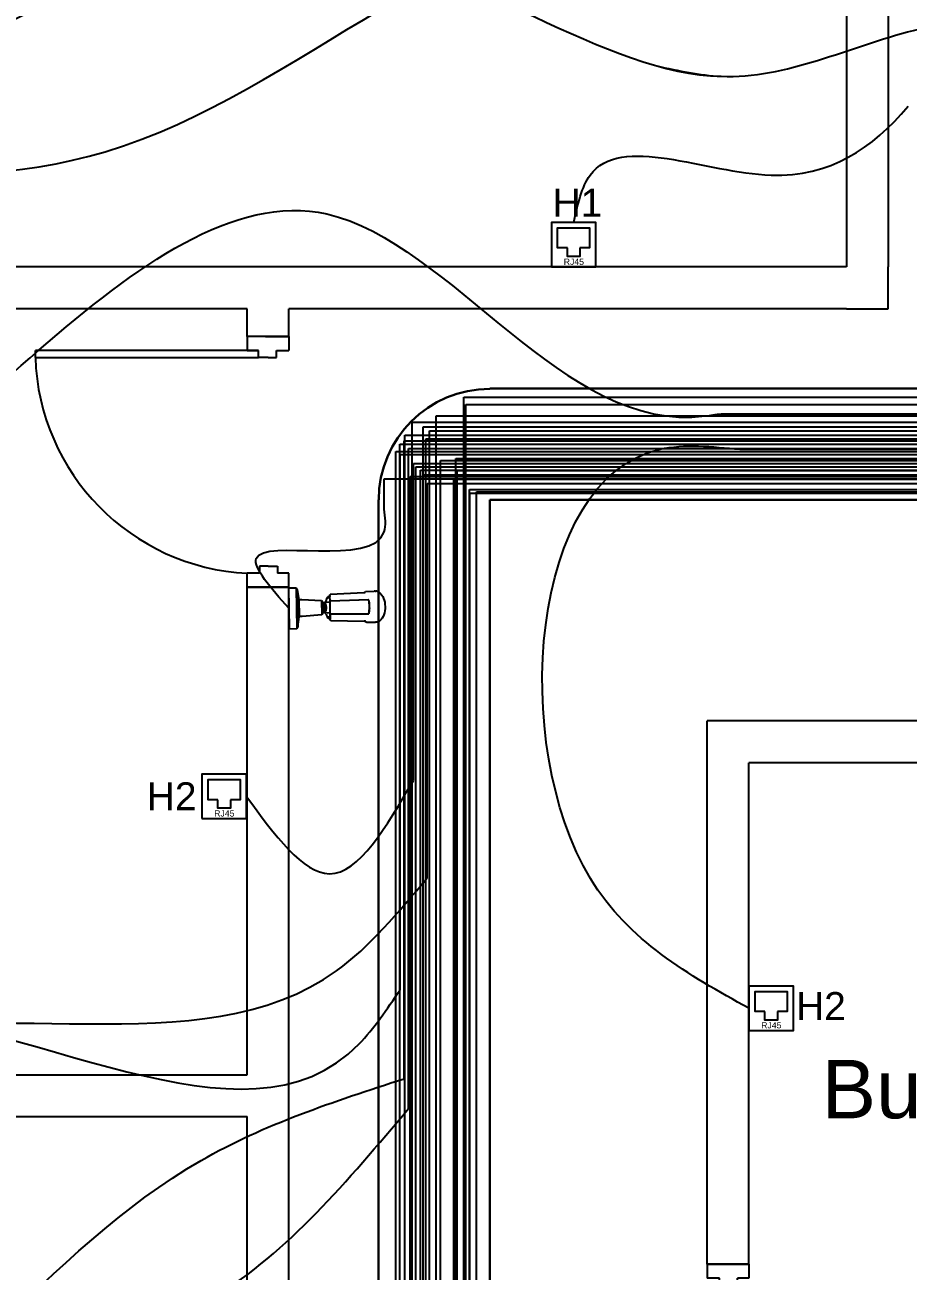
# Model space of a CAD drawing. Header units: metres. Extents: x 131 to 1703, y 190 to 2058.
# Drawn here: x 1479.808 to 1482.976, y 1990.9 to 1995.374 of the extents above; entities that cross this region are included whole.
import ezdxf

# ---------------------------------------------------------------- set-up
doc = ezdxf.new("R2010")
doc.units = ezdxf.units.M
for name, color, linetype in [('Cables des caméras IP', 3, 'Continuous'), ('Cables Lecteur de badge et autres', 7, 'Continuous'), ("Cables Point D'access", 7, 'Continuous'), ('Cables RJ45', 7, 'Continuous'), ('Caméras IP', 7, 'Continuous'), ('Murs', 7, 'Continuous'), ('Noms Locaux', 7, 'Continuous'), ('Portes', 7, 'Continuous'), ('Prise RJ45', 7, 'Continuous')]:
    doc.layers.add(name, color=color, linetype=linetype)
doc.layers.add('Chemin de cable', color=7, linetype='Continuous', lineweight=30)
doc.styles.get("Standard").update_dxf_attribs({"font": 'arial.ttf'})

# ---------------------------------------------------------------- blocks, each defined once
blk = doc.blocks.new('Cadre de porte')
at = {"layer": 'Portes'}
for p, q in [((1475.4108, 2002.3926), (1475.4608, 2002.3926)), ((1475.4108, 2002.3926), (1475.4108, 2002.2426)), ((1475.4608, 2002.3476), (1475.4608, 2002.3926)), ((1475.4858, 2002.3476), (1475.4608, 2002.3476)), ((1475.4858, 2002.3176), (1475.4858, 2002.3476)), ((1475.4858, 2002.3176), (1475.4858, 2002.2835)), ((1475.4108, 2002.2426), (1475.4608, 2002.2426)), ((1475.4608, 2002.2426), (1475.4608, 2002.2835)), ((1475.4608, 2002.2426), (1475.4608, 2002.2835)), ((1475.4858, 2002.2835), (1475.4608, 2002.2835))]:
    blk.add_line(p, q, dxfattribs=at)
blk = doc.blocks.new('Battant de porte')
at = {"layer": 'Portes'}
for p, q in [((1476.0711, 2003.4622), (1476.0962, 2003.4622)), ((1476.0711, 2003.4615), (1476.0711, 2003.4622)), ((1476.0711, 2003.4615), (1476.0711, 2002.6615)), ((1476.0962, 2003.4615), (1476.0962, 2003.4622)), ((1476.0962, 2002.6615), (1476.0962, 2003.4615)), ((1476.0711, 2002.6615), (1476.0962, 2002.6615))]:
    blk.add_line(p, q, dxfattribs=at)
blk.add_arc((1476.0962, 2002.6615), 0.801, 91.7926, 177.0715, dxfattribs=at)
blk = doc.blocks.new('PORT RJ45')
at = {"layer": 'Prise RJ45', "color": 30}
blk.add_line((130665.1, 190438.98), (130665.1, 190438.98), dxfattribs=at)
blk.add_lwpolyline([(130665.1, 190435.27), (130670.1, 190435.27), (130670.1, 190440.27), (130665.1, 190440.27)], close=True, dxfattribs=at)
for points in [[(130666.89, 190437.4), (130665.79, 190437.4), (130665.79, 190439.66), (130669.39, 190439.66), (130669.39, 190437.4), (130668.3, 190437.4)], [(130668.3, 190437.4), (130668.3, 190436.44), (130666.89, 190436.44), (130666.89, 190437.4)]]:
    blk.add_lwpolyline(points, dxfattribs=at)
blk.add_text('RJ45', height=0.7, dxfattribs=at).set_placement((130666.47, 190435.5))
blk = doc.blocks.new('Axis Thermal Network Camera pl')
at = {"layer": 'Caméras IP', "color": 3}
for p, q in [((5.83, 11.45), (5.83, 10.38)), ((11.6, 11.45), (5.83, 11.45)), ((11.6, 11.45), (11.6, 10.38)), ((5.84, 10.38), (5.83, 10.38)), ((5.84, 10.38), (6.06, 10.25)), ((11.6, 10.38), (5.84, 10.38)), ((6.06, 10.25), (6.05, 10.25)), ((6.07, 10.25), (6.06, 10.25)), ((6.07, 10.25), (6.09, 10.25)), ((6.07, 10.25), (7.49, 10.03)), ((6.09, 10.25), (6.09, 10.25)), ((11.31, 10.25), (6.09, 10.25)), ((7.51, 10.03), (7.49, 10.03)), ((7.52, 9.58), (7.51, 10.03)), ((9.93, 10.03), (7.51, 10.03)), ((7.69, 6.81), (7.52, 9.58)), ((9.92, 9.58), (9.75, 6.81)), ((9.93, 10.03), (9.92, 9.58)), ((9.93, 10.03), (9.94, 10.03)), ((11.37, 10.25), (9.94, 10.03)), ((11.32, 10.25), (11.31, 10.25)), ((11.37, 10.25), (11.32, 10.25)), ((11.37, 10.25), (11.38, 10.25)), ((11.6, 10.38), (11.38, 10.25)), ((11.39, 10.25), (11.38, 10.25)), ((11.6, 10.38), (11.6, 10.38)), ((6.9, 5.54), (6.71, 0.85)), ((6.9, 5.59), (6.91, 5.6)), ((6.9, 5.59), (6.9, 5.59)), ((6.9, 5.58), (6.9, 5.59)), ((6.9, 5.56), (6.9, 5.58)), ((6.9, 5.54), (6.9, 5.56)), ((6.91, 5.61), (6.92, 5.62)), ((6.91, 5.6), (6.91, 5.61)), ((6.92, 5.62), (6.92, 5.63)), ((6.92, 5.63), (6.93, 5.63)), ((6.93, 5.63), (6.94, 5.64)), ((6.94, 5.64), (6.94, 5.64)), ((6.94, 5.64), (7.03, 5.64)), ((6.94, 5.64), (7.07, 5.63)), ((7.16, 5.63), (7.03, 5.64)), ((7.07, 5.63), (7.22, 5.63)), ((7.21, 5.63), (7.16, 5.63)), ((7.22, 5.88), (7.21, 5.63)), ((7.31, 5.63), (7.21, 5.63)), ((7.23, 5.93), (7.22, 5.92)), ((7.22, 5.92), (7.22, 5.9)), ((7.22, 5.9), (7.22, 5.88)), ((7.22, 5.63), (7.4, 5.63)), ((7.24, 5.95), (7.23, 5.93)), ((7.25, 5.96), (7.24, 5.95)), ((7.27, 5.97), (7.25, 5.96)), ((7.39, 6.05), (7.27, 5.97)), ((7.28, 5.98), (7.27, 5.97)), ((7.3, 5.98), (7.28, 5.98)), ((7.32, 5.99), (7.3, 5.98)), ((7.32, 5.63), (7.31, 5.63)), ((7.34, 5.98), (7.32, 5.99)), ((7.34, 5.98), (7.32, 5.63)), ((7.34, 5.63), (7.32, 5.63)), ((7.34, 5.63), (7.34, 5.98)), ((7.49, 5.63), (7.34, 5.63)), ((7.42, 6.07), (7.39, 6.05)), ((7.4, 5.63), (7.6, 5.62)), ((7.62, 6.15), (7.42, 6.07)), ((7.69, 5.62), (7.49, 5.63)), ((7.6, 5.62), (7.82, 5.62)), ((7.86, 6.22), (7.62, 6.15)), ((8.21, 6.57), (7.69, 6.81)), ((9.75, 6.81), (7.69, 6.81)), ((7.82, 5.62), (7.69, 5.62)), ((7.82, 5.62), (7.73, 0.16)), ((7.84, 5.62), (7.76, 0.18)), ((7.84, 5.62), (7.82, 5.62)), ((7.84, 5.62), (7.9, 5.62)), ((7.86, 6.22), (8, 6.24)), ((7.9, 5.62), (7.92, 5.62)), ((7.92, 5.62), (7.99, 5.62)), ((7.94, 5.71), (8, 6.24)), ((7.94, 5.71), (7.95, 5.68)), ((7.95, 5.68), (7.97, 5.64)), ((7.97, 5.64), (7.99, 5.62)), ((7.99, 5.62), (8.23, 5.62)), ((7.99, 5.62), (8, 5.62)), ((8, 6.24), (8.01, 6.39)), ((8, 5.62), (8.17, 5.62)), ((8.02, 6.43), (8.01, 6.39)), ((8.01, 6.39), (8.02, 6.36)), ((8.04, 6.46), (8.02, 6.43)), ((8.02, 6.36), (8.04, 6.33)), ((8.07, 6.49), (8.04, 6.46)), ((8.04, 6.33), (8.07, 6.3)), ((8.11, 6.51), (8.07, 6.49)), ((8.07, 6.3), (8.11, 6.27)), ((8.16, 6.54), (8.11, 6.51)), ((8.11, 6.27), (8.16, 6.25)), ((8.13, 6.48), (8.12, 6.46)), ((8.12, 6.46), (8.13, 6.43)), ((8.14, 6.51), (8.13, 6.48)), ((8.13, 6.43), (8.14, 6.4)), ((8.17, 6.53), (8.14, 6.51)), ((8.14, 6.4), (8.17, 6.38)), ((8.16, 6.54), (8.21, 6.57)), ((8.16, 6.25), (8.22, 6.22)), ((8.2, 6.56), (8.17, 6.53)), ((8.17, 6.38), (8.2, 6.35)), ((8.17, 5.62), (8.35, 5.62)), ((8.21, 6.57), (8.2, 6.56)), ((8.2, 6.35), (8.24, 6.33)), ((8.25, 6.55), (8.21, 6.57)), ((8.22, 6.22), (8.29, 6.2)), ((8.23, 5.62), (8.55, 5.62)), ((8.24, 6.33), (8.3, 6.31)), ((8.25, 6.55), (8.29, 6.55)), ((8.29, 6.46), (8.29, 6.55)), ((8.29, 6.55), (9.14, 6.55)), ((8.3, 6.44), (8.29, 6.46)), ((8.29, 6.2), (8.37, 6.18)), ((8.31, 6.42), (8.3, 6.44)), ((8.3, 6.31), (8.35, 6.29)), ((8.33, 6.4), (8.31, 6.42)), ((8.35, 6.38), (8.33, 6.4)), ((8.38, 6.37), (8.35, 6.38)), ((8.35, 6.29), (8.42, 6.28)), ((8.35, 5.62), (8.54, 5.62)), ((8.37, 6.18), (8.45, 6.17)), ((8.42, 6.35), (8.38, 6.37)), ((8.46, 6.34), (8.42, 6.35)), ((8.42, 6.28), (8.49, 6.27)), ((8.45, 6.17), (8.54, 6.16)), ((8.51, 6.33), (8.46, 6.34)), ((8.49, 6.27), (8.56, 6.26)), ((8.56, 6.32), (8.51, 6.33)), ((8.54, 6.16), (8.63, 6.15)), ((8.54, 5.62), (8.72, 5.62)), ((8.55, 5.62), (8.88, 5.62)), ((8.61, 6.32), (8.56, 6.32)), ((8.56, 6.26), (8.64, 6.25)), ((8.66, 6.31), (8.61, 6.32)), ((8.63, 6.15), (8.72, 6.15)), ((8.64, 6.25), (8.72, 6.25)), ((8.72, 6.31), (8.66, 6.31)), ((8.77, 6.31), (8.72, 6.31)), ((8.72, 6.25), (8.8, 6.25)), ((8.72, 6.15), (8.81, 6.15)), ((8.72, 5.62), (8.9, 5.62)), ((8.83, 6.32), (8.77, 6.31)), ((8.8, 6.25), (8.87, 6.26)), ((8.81, 6.15), (8.9, 6.16)), ((8.88, 6.32), (8.83, 6.32)), ((8.87, 6.26), (8.95, 6.27)), ((8.93, 6.33), (8.88, 6.32)), ((8.88, 5.62), (9.21, 5.62)), ((8.9, 6.16), (8.99, 6.17)), ((8.9, 5.62), (9.09, 5.62)), ((8.98, 6.34), (8.93, 6.33)), ((8.95, 6.27), (9.02, 6.28)), ((9.02, 6.35), (8.98, 6.34)), ((8.99, 6.17), (9.07, 6.18)), ((9.06, 6.37), (9.02, 6.35)), ((9.02, 6.28), (9.08, 6.29)), ((9.09, 6.38), (9.06, 6.37)), ((9.07, 6.18), (9.15, 6.2)), ((9.08, 6.29), (9.14, 6.31)), ((9.11, 6.4), (9.09, 6.38)), ((9.09, 5.62), (9.27, 5.62)), ((9.13, 6.42), (9.11, 6.4)), ((9.14, 6.44), (9.13, 6.42)), ((9.14, 6.46), (9.14, 6.55)), ((9.18, 6.55), (9.14, 6.55)), ((9.14, 6.46), (9.14, 6.44)), ((9.14, 6.31), (9.19, 6.33)), ((9.15, 6.2), (9.22, 6.22)), ((9.18, 6.55), (9.23, 6.57)), ((9.19, 6.33), (9.24, 6.35)), ((9.21, 5.62), (9.45, 5.62)), ((9.22, 6.22), (9.28, 6.25)), ((9.75, 6.81), (9.23, 6.57)), ((9.28, 6.54), (9.23, 6.57)), ((9.24, 6.56), (9.23, 6.57)), ((9.27, 6.53), (9.24, 6.56)), ((9.24, 6.35), (9.27, 6.38)), ((9.3, 6.51), (9.27, 6.53)), ((9.27, 6.38), (9.3, 6.4)), ((9.27, 5.62), (9.44, 5.62)), ((9.33, 6.51), (9.28, 6.54)), ((9.28, 6.25), (9.33, 6.27)), ((9.31, 6.48), (9.3, 6.51)), ((9.3, 6.4), (9.31, 6.43)), ((9.32, 6.46), (9.31, 6.48)), ((9.31, 6.43), (9.32, 6.46)), ((9.37, 6.49), (9.33, 6.51)), ((9.33, 6.27), (9.37, 6.3)), ((9.4, 6.46), (9.37, 6.49)), ((9.37, 6.3), (9.4, 6.33)), ((9.42, 6.43), (9.4, 6.46)), ((9.4, 6.33), (9.42, 6.36)), ((9.43, 6.39), (9.42, 6.43)), ((9.42, 6.36), (9.43, 6.39)), ((9.44, 6.24), (9.43, 6.39)), ((9.5, 5.71), (9.44, 6.24)), ((9.55, 6.22), (9.44, 6.24)), ((9.44, 5.62), (9.52, 5.62)), ((9.45, 5.62), (9.47, 5.64)), ((9.45, 5.62), (9.52, 5.62)), ((9.47, 5.64), (9.49, 5.68)), ((9.49, 5.68), (9.5, 5.71)), ((9.52, 5.62), (9.54, 5.62)), ((9.54, 5.62), (9.61, 5.62)), ((9.57, 6.22), (9.55, 6.22)), ((9.82, 6.15), (9.57, 6.22)), ((9.61, 5.62), (9.62, 5.62)), ((9.69, 0.18), (9.61, 5.62)), ((9.71, 0.16), (9.62, 5.62)), ((9.62, 5.62), (9.84, 5.62)), ((9.75, 5.62), (9.62, 5.62)), ((9.95, 5.63), (9.75, 5.62)), ((10.02, 6.07), (9.82, 6.15)), ((9.84, 5.62), (10.04, 5.63)), ((9.95, 5.63), (10.1, 5.63)), ((10.02, 6.07), (10.04, 6.05)), ((10.04, 6.05), (10.17, 5.97)), ((10.04, 5.63), (10.21, 5.63)), ((10.12, 5.99), (10.1, 5.98)), ((10.1, 5.98), (10.12, 5.63)), ((10.1, 5.63), (10.1, 5.98)), ((10.1, 5.63), (10.12, 5.63)), ((10.14, 5.98), (10.12, 5.99)), ((10.12, 5.63), (10.23, 5.63)), ((10.16, 5.98), (10.14, 5.98)), ((10.17, 5.97), (10.16, 5.98)), ((10.19, 5.96), (10.17, 5.97)), ((10.2, 5.95), (10.19, 5.96)), ((10.21, 5.93), (10.2, 5.95)), ((10.21, 5.92), (10.21, 5.93)), ((10.22, 5.9), (10.21, 5.92)), ((10.21, 5.63), (10.37, 5.63)), ((10.22, 5.88), (10.22, 5.9)), ((10.23, 5.63), (10.22, 5.88)), ((10.23, 5.63), (10.28, 5.63)), ((10.34, 5.64), (10.28, 5.63)), ((10.41, 5.64), (10.34, 5.64)), ((10.37, 5.63), (10.41, 5.64)), ((10.41, 5.64), (10.49, 5.64)), ((10.41, 5.64), (10.49, 5.64)), ((10.49, 5.64), (10.5, 5.64)), ((10.5, 5.64), (10.51, 5.63)), ((10.51, 5.63), (10.52, 5.63)), ((10.52, 5.63), (10.52, 5.62)), ((10.52, 5.62), (10.53, 5.61)), ((10.53, 5.61), (10.53, 5.6)), ((10.53, 5.6), (10.54, 5.59)), ((10.54, 5.59), (10.54, 5.58)), ((10.54, 5.56), (10.54, 5.58)), ((10.54, 5.56), (10.54, 5.54)), ((10.73, 0.85), (10.54, 5.54)), ((6.57, 0.55), (6.52, -0.76)), ((6.57, 0.62), (6.58, 0.64)), ((6.57, 0.61), (6.57, 0.62)), ((6.57, 0.6), (6.57, 0.61)), ((6.57, 0.59), (6.57, 0.6)), ((6.57, 0.57), (6.57, 0.59)), ((6.57, 0.55), (6.57, 0.57)), ((6.57, 0.55), (6.57, 0.55)), ((6.58, 0.64), (6.59, 0.65)), ((6.58, 0.64), (6.58, 0.64)), ((6.59, 0.65), (6.59, 0.65)), ((6.66, 0.65), (6.59, 0.65)), ((6.6, 0.64), (6.59, 0.65)), ((6.59, 0.65), (6.59, 0.65)), ((6.6, 0.64), (6.61, 0.63)), ((6.61, 0.63), (6.62, 0.63)), ((6.62, 0.63), (6.64, 0.63)), ((6.64, 0.63), (6.65, 0.64)), ((6.65, 0.64), (6.66, 0.65)), ((6.66, 0.66), (6.68, 0.68)), ((6.66, 0.65), (6.66, 0.66)), ((6.68, 0.68), (6.69, 0.72)), ((6.69, 0.72), (6.7, 0.75)), ((6.7, 0.8), (6.71, 0.85)), ((6.7, 0.75), (6.7, 0.8)), ((7.73, 0.16), (7.76, 0.18)), ((7.73, 0.16), (8.11, 0.11)), ((7.94, 0.15), (7.76, 0.18)), ((8.12, 0.12), (7.94, 0.15)), ((8.11, 0.11), (8.51, 0.08)), ((8.32, 0.11), (8.12, 0.12)), ((8.52, 0.09), (8.32, 0.11)), ((8.51, 0.08), (8.92, 0.08)), ((8.72, 0.09), (8.52, 0.09)), ((8.92, 0.09), (8.72, 0.09)), ((8.92, 0.08), (9.33, 0.11)), ((9.12, 0.1), (8.92, 0.09)), ((9.32, 0.12), (9.12, 0.1)), ((9.51, 0.15), (9.32, 0.12)), ((9.33, 0.11), (9.71, 0.16)), ((9.69, 0.18), (9.51, 0.15)), ((9.69, 0.18), (9.71, 0.16)), ((10.73, 0.85), (10.74, 0.8)), ((10.74, 0.8), (10.74, 0.75)), ((10.74, 0.75), (10.75, 0.72)), ((10.75, 0.72), (10.76, 0.68)), ((10.76, 0.68), (10.77, 0.66)), ((10.77, 0.66), (10.78, 0.65)), ((10.78, 0.65), (10.85, 0.65)), ((10.78, 0.65), (10.79, 0.64)), ((10.79, 0.64), (10.8, 0.63)), ((10.8, 0.63), (10.81, 0.63)), ((10.81, 0.63), (10.83, 0.63)), ((10.83, 0.63), (10.84, 0.64)), ((10.84, 0.65), (10.85, 0.65)), ((10.84, 0.64), (10.84, 0.65)), ((10.85, 0.65), (10.85, 0.65)), ((10.85, 0.65), (10.86, 0.64)), ((10.86, 0.64), (10.86, 0.64)), ((10.86, 0.64), (10.86, 0.62)), ((10.86, 0.62), (10.87, 0.61)), ((10.87, 0.61), (10.87, 0.59)), ((10.87, 0.59), (10.87, 0.57)), ((10.87, 0.57), (10.87, 0.55)), ((10.87, 0.55), (10.92, -0.64)), ((6.52, -0.79), (6.52, -0.76)), ((6.52, -0.82), (6.52, -0.79)), ((6.52, -0.86), (6.52, -0.82)), ((6.52, -0.89), (6.52, -0.86)), ((6.52, -0.92), (6.52, -0.89)), ((6.52, -0.96), (6.52, -0.92)), ((6.53, -0.98), (6.52, -0.96)), ((6.53, -0.99), (6.53, -0.98)), ((6.53, -1.01), (6.53, -0.99)), ((6.54, -1.04), (6.53, -1.01)), ((6.54, -1.05), (6.54, -1.04)), ((6.54, -1.06), (6.54, -1.05)), ((6.62, -1.24), (6.54, -1.06)), ((6.75, -1.41), (6.62, -1.24)), ((6.9, -1.56), (6.75, -1.41)), ((7.09, -1.71), (6.9, -1.56)), ((7.32, -1.83), (7.09, -1.71)), ((10.34, -1.71), (10.12, -1.83)), ((10.63, -1.47), (10.34, -1.71)), ((10.79, -1.27), (10.63, -1.47)), ((10.9, -1.06), (10.79, -1.27)), ((10.91, -1.01), (10.9, -1.04)), ((10.9, -1.04), (10.9, -1.06)), ((10.91, -0.96), (10.92, -0.92)), ((10.91, -0.98), (10.91, -0.96)), ((10.91, -1.01), (10.91, -0.98)), ((10.92, -0.74), (10.92, -0.64)), ((10.92, -0.75), (10.92, -0.74)), ((10.92, -0.76), (10.92, -0.75)), ((10.92, -0.75), (10.92, -0.75)), ((10.92, -0.76), (10.92, -0.76)), ((10.92, -0.76), (10.92, -0.79)), ((10.92, -0.79), (10.92, -0.82)), ((10.92, -0.82), (10.92, -0.86)), ((10.92, -0.86), (10.92, -0.87)), ((10.92, -0.89), (10.92, -0.87)), ((10.92, -0.92), (10.92, -0.89)), ((7.56, -1.94), (7.32, -1.83)), ((7.83, -2.03), (7.56, -1.94)), ((8.12, -2.09), (7.83, -2.03)), ((8.42, -2.13), (8.12, -2.09)), ((8.72, -2.14), (8.42, -2.13)), ((9.02, -2.13), (8.72, -2.14)), ((9.32, -2.09), (9.02, -2.13)), ((9.6, -2.03), (9.32, -2.09)), ((9.87, -1.94), (9.6, -2.03)), ((10.12, -1.83), (9.87, -1.94))]:
    blk.add_line(p, q, dxfattribs=at)

msp = doc.modelspace()

# ---------------------------------------------------------------- linework, layer by layer
at = {"layer": 'Cables des caméras IP', "color": 3}
msp.add_line((1482.3532, 1993.9777), (1484.0769, 1993.9777), dxfattribs=at)
at = {"layer": 'Cables des caméras IP'}
for p, q in [((1481.2459, 1985.5936), (1481.2459, 1993.8887)), ((1481.2459, 1993.8887), (1484.2534, 1993.8887)), ((1481.0968, 1993.6359), (1481.0968, 1993.745)), ((1481.0968, 1993.745), (1484.1931, 1993.745))]:
    msp.add_line(p, q, dxfattribs=at)
at = {"layer": 'Cables des caméras IP', "color": 3}
msp.add_spline([(1475.1112, 1994.5512), (1475.0442, 1994.4581), (1476.5802, 1994.5591), (1478.8879, 1993.5245), (1480.8913, 1994.6954), (1482.2477, 1993.9703), (1482.3053, 1993.9777), (1482.3532, 1993.9777)], degree=3, dxfattribs=at)
at = {"layer": 'Cables des caméras IP'}
msp.add_spline([(1480.755, 1993.2798), (1480.6377, 1993.4588), (1481.0968, 1993.5539), (1481.0968, 1993.6359)], degree=3, dxfattribs=at)
at = {"layer": 'Cables Lecteur de badge et autres', "color": 1}
for p, q in [((1481.1974, 1987.5088), (1481.1974, 1993.9479)), ((1481.1974, 1993.9479), (1484.1616, 1993.9479)), ((1481.1385, 1987.5307), (1481.1385, 1993.8427)), ((1481.1385, 1993.8427), (1484.2703, 1993.8427)), ((1481.2098, 1987.8441), (1481.2098, 1993.7871)), ((1481.2098, 1993.7871), (1484.2459, 1993.7871)), ((1481.2986, 1988.0177), (1481.2986, 1993.8099)), ((1481.2986, 1993.8099), (1484.2611, 1993.8099)), ((1481.2264, 1987.8554), (1481.2264, 1993.7762)), ((1481.2264, 1993.7762), (1484.2371, 1993.7762)), ((1481.2366, 1987.3911), (1481.2366, 1993.7594)), ((1481.2366, 1993.7594), (1484.2134, 1993.7594))]:
    msp.add_line(p, q, dxfattribs=at)
at = {"layer": "Cables Point D'access", "color": 212}
for p, q in [((1481.1708, 1986.865), (1481.1708, 1993.9015)), ((1481.1708, 1993.9015), (1484.2928, 1993.9015))]:
    msp.add_line(p, q, dxfattribs=at)
at = {"layer": 'Cables RJ45', "color": 0}
for p, q in [((1481.4761, 1994.0687), (1481.4761, 1994.068)), ((1481.0769, 1993.6687), (1481.0761, 1993.6687))]:
    msp.add_line(p, q, dxfattribs=at)
at = {"layer": 'Cables RJ45', "color": 30}
for p, q in [((1481.382, 1985.5439), (1481.382, 1994.0376)), ((1481.382, 1994.0376), (1484.0368, 1994.0376)), ((1481.3895, 1990.6818), (1481.3895, 1994.0109)), ((1481.3895, 1994.0109), (1484.0612, 1994.0109)), ((1481.2835, 1988.3319), (1481.2835, 1993.9703)), ((1481.2835, 1993.9703), (1484.3234, 1993.9703)), ((1481.2369, 1988.4473), (1481.2369, 1993.9311)), ((1481.2369, 1993.9311), (1484.204, 1993.9311)), ((1481.1679, 1991.5911), (1481.1679, 1993.8812)), ((1481.1679, 1993.8812), (1484.2805, 1993.8812)), ((1481.2596, 1985.7956), (1481.2596, 1993.9175)), ((1481.2596, 1993.9175), (1484.245, 1993.9175)), ((1481.1526, 1990.3958), (1481.1526, 1993.8695)), ((1481.1526, 1993.8695), (1484.2588, 1993.8695)), ((1481.1537, 1991.9105), (1481.1537, 1993.8315)), ((1481.1537, 1993.8315), (1484.2285, 1993.8315)), ((1481.1838, 1991.4835), (1481.1838, 1993.8529)), ((1481.1838, 1993.8529), (1484.3069, 1993.8529)), ((1482.3726, 1993.8509), (1484.1682, 1993.8509)), ((1481.2015, 1992.6614), (1481.2015, 1993.8002)), ((1481.2015, 1993.8002), (1483.9851, 1993.8002)), ((1481.3539, 1985.4669), (1481.3539, 1993.8176)), ((1481.3539, 1993.8176), (1484.2813, 1993.8176)), ((1481.1896, 1988.6617), (1481.1896, 1993.7527)), ((1481.1896, 1993.7527), (1484.1757, 1993.7527)), ((1481.3467, 1987.1793), (1481.3467, 1993.7434)), ((1481.3467, 1993.7434), (1484.1953, 1993.7434)), ((1481.3589, 1986.5224), (1481.3589, 1993.7746)), ((1481.3589, 1993.7746), (1484.2192, 1993.7746)), ((1481.2506, 1992.312), (1481.2506, 1993.7275)), ((1481.2506, 1993.7275), (1484.149, 1993.7275)), ((1481.4027, 1988.3551), (1481.4027, 1993.7068)), ((1481.4027, 1993.7068), (1484.1081, 1993.7068)), ((1481.4284, 1985.8185), (1481.4284, 1993.6984)), ((1481.4284, 1993.6984), (1484.1428, 1993.6984)), ((1481.4038, 1990.1324), (1481.4038, 1993.6931)), ((1481.4038, 1993.6931), (1484.1324, 1993.6931))]:
    msp.add_line(p, q, dxfattribs=at)
for points, knots in [([(1475.4663, 1994.5054), (1475.4987, 1994.4721), (1475.7948, 1994.1669), (1476.7601, 1995.8137), (1478.7993, 1994.3502), (1480.5512, 1996.2518), (1481.9003, 1995.1933), (1482.3051, 1995.1899)], [0, 0, 0, 0, 0.132483, 1.211595, 3.430934, 5.751556, 7.176223, 7.176223, 7.176223, 7.176223]), ([(1476.1418, 1994.3532), (1476.2139, 1994.465), (1476.9812, 1995.6534), (1479.8372, 1993.9781), (1481.6056, 1996.0858), (1482.742, 1995.5658), (1483.0523, 1995.511)], [0, 0, 0, 0, 0.387914, 4.124503, 6.265099, 7.224823, 7.224823, 7.224823, 7.224823]), ([(1481.7765, 1994.6648), (1481.791, 1994.729), (1481.8579, 1995.0246), (1482.5268, 1994.7141), (1482.8484, 1994.9304), (1482.9759, 1995.0819)], [0, 0, 0, 0, 0.179928, 0.828864, 1.414419, 1.414419, 1.414419, 1.414419])]:
    msp.add_open_spline(points, degree=3, knots=knots, dxfattribs=at)
for points in [[(1482.0751, 1995.2268), (1482.3051, 1995.1899), (1482.9956, 1995.3546), (1484.1318, 1995.3346)], [(1482.405, 1991.8439), (1481.8369, 1992.3096), (1482.0862, 1993.8509), (1482.3726, 1993.8509)], [(1480.6024, 1992.6045), (1480.9008, 1992.3269), (1481.2015, 1992.6614)], [(1477.8709, 1991.6054), (1478.3622, 1991.4871), (1479.0301, 1991.7102), (1480.9257, 1991.9785), (1481.2506, 1992.312)], [(1476.1519, 1991.6054), (1476.5659, 1991.2927), (1479.1168, 1991.8496), (1481.0068, 1991.7159), (1481.1537, 1991.9105)], [(1477.5046, 1989.8671), (1478.9291, 1990.0943), (1480.44, 1991.2978), (1481.1679, 1991.5911)], [(1475.2157, 1989.856), (1475.3694, 1989.9312), (1476.0075, 1990.0253), (1476.6871, 1990.4362), (1480.4895, 1990.8084), (1481.1838, 1991.4835)]]:
    msp.add_spline(points, degree=3, dxfattribs=at)
at = {"layer": 'Chemin de cable', "color": 5}
for p, q in [((1483.9479, 1994.0687), (1481.4761, 1994.0687)), ((1481.0761, 1993.6687), (1481.0761, 1985.5769)), ((1483.9479, 1993.6687), (1481.4761, 1993.6687)), ((1481.4761, 1993.6687), (1481.4761, 1985.5769))]:
    msp.add_line(p, q, dxfattribs=at)
msp.add_arc((1481.4761, 1993.6687), 0.3992, 90, 180, dxfattribs=at)
at = {"layer": 'Murs'}
for p, q in [((1482.755, 1998.5054), (1482.755, 1994.5054)), ((1482.905, 1998.5054), (1482.905, 1994.5054)), ((1482.755, 1994.5054), (1475.055, 1994.5054)), ((1482.905, 1994.3554), (1482.905, 1994.5054)), ((1480.605, 1994.3554), (1475.055, 1994.3554)), ((1480.605, 1994.2554), (1480.605, 1994.3554)), ((1482.755, 1994.3554), (1480.755, 1994.3554)), ((1480.755, 1994.2554), (1480.755, 1994.3554)), ((1482.755, 1994.3554), (1482.905, 1994.3554)), ((1480.755, 1994.2554), (1480.605, 1994.2554)), ((1480.6714, 1994.2554), (1480.755, 1994.2554)), ((1480.605, 1991.6054), (1480.605, 1993.3554)), ((1480.755, 1993.3554), (1480.605, 1993.3554)), ((1480.68, 1993.3554), (1480.755, 1993.3554)), ((1480.755, 1991.6054), (1480.755, 1993.3554)), ((1482.255, 1990.9254), (1482.255, 1992.8754)), ((1485.205, 1992.8754), (1482.255, 1992.8754)), ((1482.405, 1990.9254), (1482.405, 1992.7254)), ((1486.405, 1992.7254), (1482.405, 1992.7254)), ((1475.055, 1991.6054), (1480.605, 1991.6054)), ((1480.755, 1991.4554), (1480.755, 1991.6054)), ((1475.055, 1991.4554), (1480.605, 1991.4554)), ((1480.605, 1988.5554), (1480.605, 1991.4554)), ((1480.755, 1988.5554), (1480.755, 1991.4554)), ((1482.405, 1990.9254), (1482.255, 1990.9254)), ((1482.33, 1990.9254), (1482.405, 1990.9254))]:
    msp.add_line(p, q, dxfattribs=at)

# ---------------------------------------------------------------- block references
at = {"xscale": 0.03188002179658256, "yscale": 0.03188002179658256, "zscale": 0.03188002179658256}
for p in [(-2683.9093, -4076.5751), (-2685.1631, -4078.5557), (-2683.201, -4079.3163)]:
    msp.add_blockref('PORT RJ45', p, dxfattribs=at)
at = {"layer": 'Caméras IP', "color": 1, "xscale": 0.0254, "yscale": 0.0254, "zscale": 0.0254, "rotation": 91.0571397273026}
msp.add_blockref('Axis Thermal Network Camera pl', (1481.0497, 1993.0638), dxfattribs=at)
at = {"layer": 'Portes'}
for name, p, rotation in [('Cadre de porte', (-521.6375, 3469.6662), 270), ('Battant de porte', (3483.3075, 518.1093), 90.00000000006547), ('Cadre de porte', (3482.9976, 517.9447), 89.99999999999999)]:
    msp.add_blockref(name, p, dxfattribs=dict(at, rotation=rotation))
at = {"layer": 'Portes', "xscale": -1, "rotation": 90}
msp.add_blockref('Cadre de porte', (3484.6476, 3466.3362), dxfattribs=at)

# ---------------------------------------------------------------- texts
at = {"layer": 'Noms Locaux'}
msp.add_text('Bureau 3', height=0.21, dxfattribs=at).set_placement((1482.6654, 1991.4488))
at = {"layer": 'Prise RJ45', "color": 30}
for s, p in [('H1', (1481.7007, 1994.6858)), ('H2', (1480.245, 1992.5551)), ('H2', (1482.574, 1991.8021))]:
    msp.add_text(s, height=0.1, dxfattribs=at).set_placement(p)

doc.saveas('drawing.dxf')
